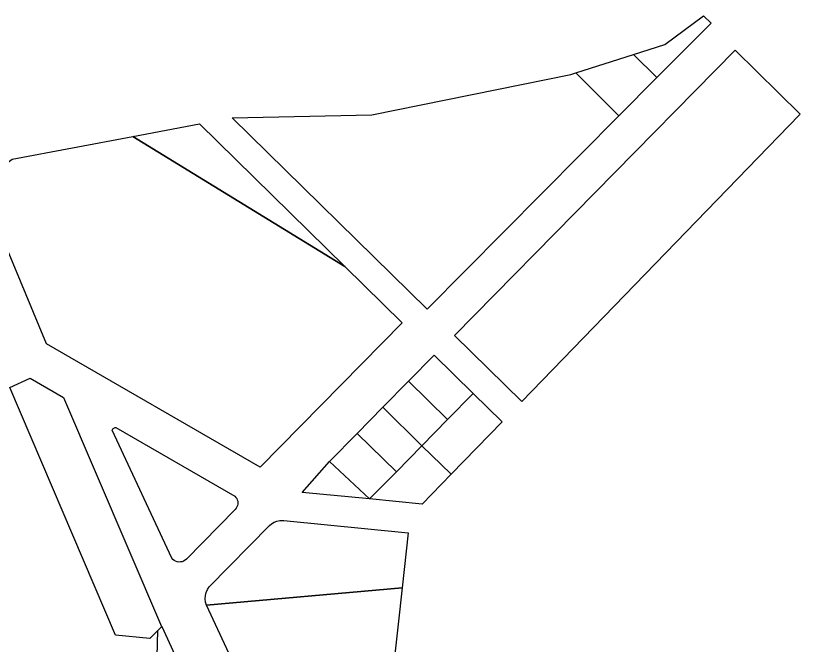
# Model space of a CAD drawing. Header units: millimetres. Extents: x 522658 to 553925, y 7796479 to 7820139.
# Drawn here: x 541634.4 to 542063.4, y 7808175.7 to 7808520.2 of the extents above; entities that cross this region are included whole.
import ezdxf

# ---------------------------------------------------------------- set-up
doc = ezdxf.new("R2010")
doc.units = ezdxf.units.MM
doc.layers.add('ZONA RESIDENCIAL 2 (ZR_2)', color=2, linetype='Continuous')

msp = doc.modelspace()

# ---------------------------------------------------------------- linework, layer by layer
at = {"layer": 'ZONA RESIDENCIAL 2 (ZR_2)'}
for points in [[(541972.24, 7808498.97), (541989.35, 7808504.44), (542010.51, 7808520.17), (542014.58, 7808516.13), (541985, 7808486.31), (541972.24, 7808498.97)], [(542063.36, 7808466.26), (542062.78, 7808465.66), (541911.06, 7808309.11), (541874.36, 7808345.15), (542027.74, 7808501.26), (542063.36, 7808466.26)], [(541940.57, 7808488.84), (541972.24, 7808498.97), (541985, 7808486.31), (541964.23, 7808465.37), (541940.57, 7808488.84)], [(541752.7, 7808464.34), (541829.11, 7808465.98), (541937.91, 7808487.99), (541940.57, 7808488.84), (541964.23, 7808465.37), (541859.31, 7808359.59), (541752.7, 7808464.34)], [(541814.33, 7808382.99), (541698.43, 7808454.1), (541734.93, 7808460.99), (541814.33, 7808382.99)], [(541651.24, 7808340.67), (541614.57, 7808428.53), (541632.57, 7808441.66), (541698.43, 7808454.1), (541814.33, 7808382.99), (541845.66, 7808352.2), (541768.03, 7808273.19), (541651.24, 7808340.67)], [(541884.58, 7808313.48), (541870.56, 7808299.21), (541849.15, 7808320.23), (541863.17, 7808334.5), (541884.58, 7808313.48)], [(541631.29, 7808316.82), (541642.43, 7808321.87), (541660.63, 7808311.35), (541714.22, 7808186.05), (541714.1, 7808185.93), (541712.07, 7808183.86), (541707.78, 7808179.49), (541689.08, 7808181.26), (541631.29, 7808316.82)], [(541870.56, 7808299.21), (541856.54, 7808284.94), (541835.13, 7808305.96), (541849.15, 7808320.23), (541870.56, 7808299.21)], [(541872.47, 7808269.3), (541856.54, 7808284.94), (541870.56, 7808299.21), (541884.58, 7808313.48), (541900.32, 7808298.02), (541872.47, 7808269.3)], [(541856.54, 7808284.94), (541842.52, 7808270.67), (541821.11, 7808291.69), (541835.13, 7808305.96), (541856.54, 7808284.94)], [(541754.24, 7808257.27), (541754.79, 7808256.69), (541755.25, 7808256.03), (541755.59, 7808255.31), (541755.81, 7808254.54), (541755.9, 7808253.74), (541755.86, 7808252.94), (541755.7, 7808252.16), (541755.41, 7808251.41), (541755.01, 7808250.72), (541754.5, 7808250.1), (541727.74, 7808222.85), (541727.04, 7808222.26), (541726.25, 7808221.81), (541725.4, 7808221.49), (541724.5, 7808221.33), (541723.59, 7808221.32), (541722.69, 7808221.46), (541721.83, 7808221.76), (541721.03, 7808222.2), (541720.32, 7808222.78), (541719.72, 7808223.46), (541687.24, 7808293.49), (541687.39, 7808293.82), (541687.59, 7808294.11), (541687.85, 7808294.37), (541688.14, 7808294.58), (541688.46, 7808294.73), (541688.8, 7808294.83), (541689.16, 7808294.87), (541754.24, 7808257.27)], [(541805.99, 7808276.3), (541821.11, 7808291.69), (541842.52, 7808270.67), (541827.92, 7808255.81), (541805.99, 7808276.3)], [(541872.47, 7808269.3), (541856.64, 7808252.96), (541827.92, 7808255.81), (541842.52, 7808270.67), (541856.54, 7808284.94), (541872.47, 7808269.3)], [(541827.92, 7808255.81), (541791.13, 7808259.41), (541805.99, 7808276.3), (541827.92, 7808255.81)], [(541845.7, 7808207.23), (541738.75, 7808197.67), (541738.28, 7808199.38), (541738.09, 7808201.15), (541738.2, 7808202.93), (541738.61, 7808204.66), (541739.3, 7808206.3), (541740.25, 7808207.8), (541773.11, 7808241.25), (541774.35, 7808242.29), (541775.74, 7808243.11), (541777.26, 7808243.68), (541778.85, 7808243.98), (541780.47, 7808244), (541780.99, 7808243.95), (541849.04, 7808237.19), (541845.7, 7808207.23)], [(541843.47, 7808187.27), (541836.19, 7808122.03), (541770.67, 7808122.72), (541770.08, 7808127.47), (541768.88, 7808132.1), (541767.09, 7808136.54), (541738.75, 7808197.67), (541845.7, 7808207.23), (541843.47, 7808187.27)], [(541742.79, 7808124.11), (541734.71, 7808130.32), (541711.28, 7808148.31), (541712.07, 7808183.86), (541714.1, 7808185.93), (541714.27, 7808186.1), (541742.79, 7808124.11)]]:
    msp.add_lwpolyline(points, close=True, dxfattribs=at)

doc.saveas('drawing.dxf')
